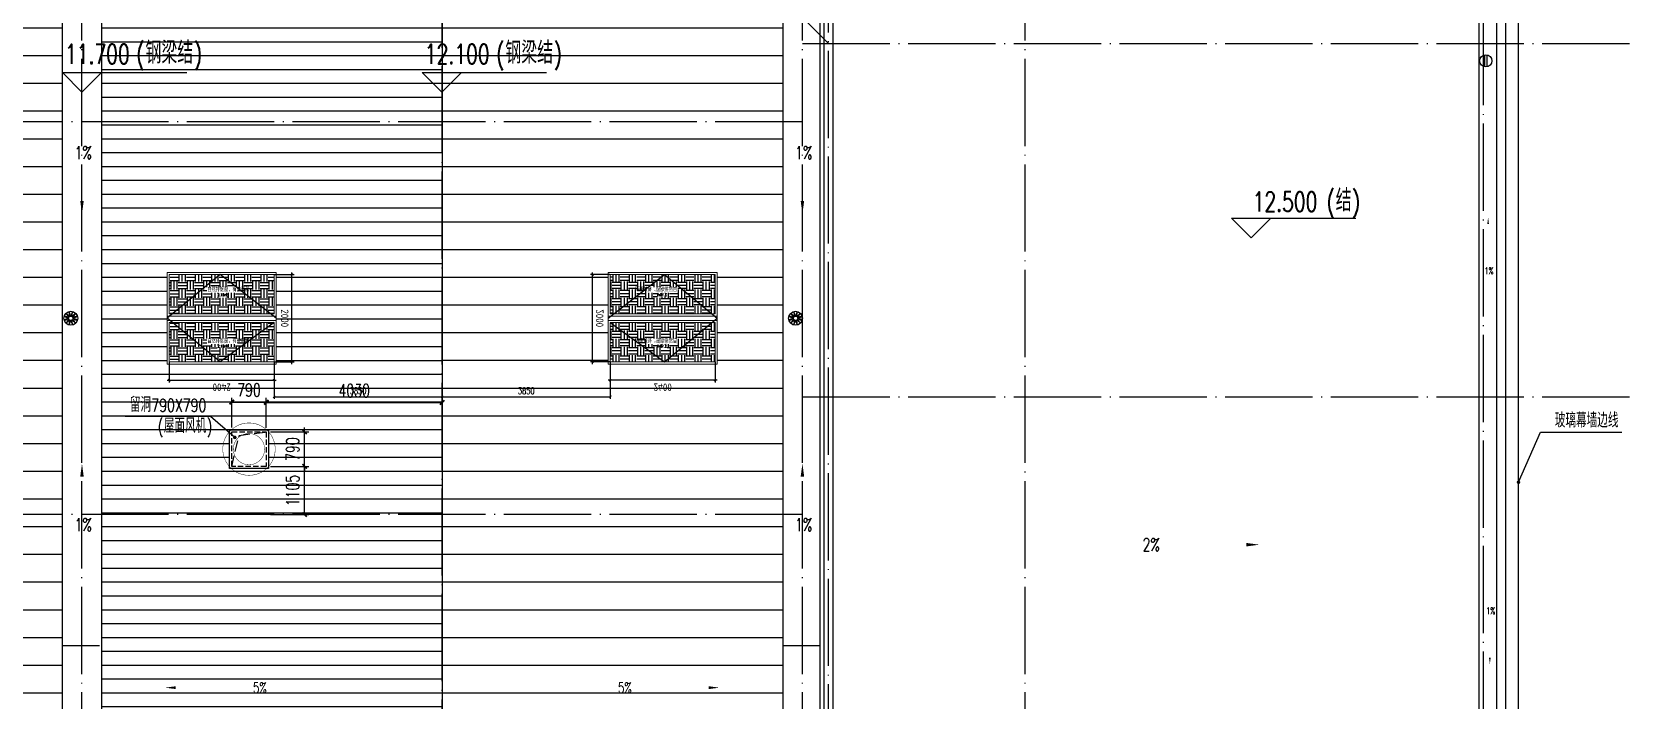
# Model space of a CAD drawing. Extents: x -1313754 to 847533, y 489853 to 941203.
# Drawn here: x 337900 to 374478, y 800568 to 815882 of the extents above; entities that cross this region are included whole.
import ezdxf

# ---------------------------------------------------------------- set-up
doc = ezdxf.new("R2010")
doc.units = 0
doc.header["$LTSCALE"] = 1000
doc.header["$MEASUREMENT"] = 0
for name, pattern in [('DASH', [0.35, 0.25, -0.1]), ('DOTE', [2.42, 2, -0.2, 0.02, -0.2]), ('HIDDEN', [9.525, 6.35, -3.175])]:
    doc.linetypes.add(name, pattern=pattern)
doc.layers.get('Defpoints').update_dxf_attribs({"color": 210})
for name, color, linetype in [('A-AXIS-DOTE', 14, 'DOTE'), ('A-AXIS-DP', 126, 'Continuous'), ('A-AXIS-SYMB', 3, 'Continuous'), ('A-DRAIN', 142, 'Continuous'), ('A-HATCH-2', 251, 'Continuous'), ('A-LIN-V', 9, 'Continuous'), ('A-SFCE', 30, 'Continuous'), ('A-WINDOW', 140, 'Continuous'), ('AS-COLN', 6, 'Continuous'), ('AS-WALL', 40, 'Continuous'), ('AS-结构边线层', 200, 'Continuous'), ('DIM_SYMB', 3, 'Continuous'), ('EQUIP_雨水斗', 7, 'Continuous'), ('PUB_TEXT', 7, 'Continuous'), ('SPACE', 7, 'Continuous'), ('SPACE_HATCH', 8, 'Continuous'), ('参考线', 8, 'Continuous'), ('外框', 1, 'HIDDEN'), ('暖通', 7, 'Continuous'), ('虹吸雨水斗', 6, 'Continuous')]:
    doc.layers.add(name, color=color, linetype=linetype)
doc.layers.add('A-加建区域', color=47, linetype='Continuous', plot=False)
doc.layers.add('成型线', color=3, linetype='Continuous', lineweight=18)
doc.styles.add('_TCH_DIM', font='SIMPLEX', dxfattribs={"bigfont": 'GBCBIG'})
doc.styles.add('_TCH_DIM_T3', font='SIMPLEX', dxfattribs={"width": 0.705882, "bigfont": 'GBCBIG'})
doc.styles.add('_TCH_SPACE', font='SIMPLEX', dxfattribs={"height": 5, "bigfont": 'GBCBIG'})
doc.styles.get("Standard").update_dxf_attribs({"font": 'gbenor.shx', "bigfont": 'gbcbig.shx'})
doc.dimstyles.new('_TCH_ARCH&&100', dxfattribs={"dimtxt": 297.5, "dimasz": 100, "dimexe": 100, "dimexo": 100, "dimgap": 126.25, "dimtad": 1, "dimdec": 0, "dimzin": 0, "dimdsep": 46, "dimtxsty": '_TCH_DIM_T3', "dimblk": 'ARCHTICK', "dimcen": 0.09, "dimclrt": 7, "dimazin": 2, "dimtfac": 1, "dimtdec": 0, "dimtix": 1, "dimtmove": 2, "dimatfit": 3, "dimfxl": 0, "dimtolj": 1, "dimtzin": 0, "dimarcsym": 0})
doc.dimstyles.new('_TCH_ARCH&&50', dxfattribs={"dimtxt": 148.75, "dimasz": 50, "dimexe": 50, "dimexo": 50, "dimgap": 63.125, "dimtad": 1, "dimdec": 0, "dimzin": 0, "dimdsep": 46, "dimtxsty": '_TCH_DIM_T3', "dimblk": 'ARCHTICK', "dimcen": 0.09, "dimclrt": 7, "dimazin": 2, "dimtfac": 1, "dimtdec": 0, "dimtix": 1, "dimtmove": 2, "dimatfit": 3, "dimfxl": 0, "dimtolj": 1, "dimtzin": 0, "dimarcsym": 0})
pattern_1 = [(180, (-500100, 0), (-6e-14, -635), [])]
pattern_2 = [(0, (0, 0), (187.5, 187.5), [187.5, -187.5]), (0, (0, 70.31), (187.5, 187.5), [187.5, -187.5]), (0, (0, 140.62), (187.5, 187.5), [187.5, -187.5]), (90, (23.44, 164.06), (-187.5, 187.5), [187.5, -187.5]), (90, (93.75, 164.06), (-187.5, 187.5), [187.5, -187.5]), (90, (164.06, 164.06), (-187.5, 187.5), [187.5, -187.5])]

# ---------------------------------------------------------------- blocks, each defined once
blk = doc.blocks.new('w4324333')
at = {"layer": 'A-AXIS-SYMB'}
for p, q in [((297787, 754300), (297337, 754750)), ((297337, 754750), (300187, 754750)), ((297787, 754300), (298237, 754750))]:
    blk.add_line(p, q, dxfattribs=at)
at = {"layer": 'PUB_TEXT', "style": '_TCH_DIM', "width": 0.705882}
for s, height, p in [('12.100', 446.2, (297397, 754950)), ('(', 446, (299032, 754950)), (')', 446, (300347, 754950))]:
    blk.add_text(s, height=height, dxfattribs=at).set_placement(p)
at = {"layer": 'PUB_TEXT', "style": '_TCH_DIM'}
blk.add_text('钢梁结', height=506.4, dxfattribs=at).set_placement((299242, 754950))
blk = doc.blocks.new('w43243')
at = {"layer": 'A-AXIS-SYMB'}
for p, q in [((289546, 754300), (289096, 754750)), ((289096, 754750), (291946, 754750)), ((289546, 754300), (289996, 754750))]:
    blk.add_line(p, q, dxfattribs=at)
at = {"layer": 'PUB_TEXT', "style": '_TCH_DIM', "width": 0.705882}
for s, height, p in [('11.700', 446.2, (289155, 754950)), ('(', 446, (290790, 754950)), (')', 446, (292106, 754950))]:
    blk.add_text(s, height=height, dxfattribs=at).set_placement(p)
at = {"layer": 'PUB_TEXT', "style": '_TCH_DIM'}
blk.add_text('钢梁结', height=506.4, dxfattribs=at).set_placement((291000, 754950))
blk = doc.blocks.new('$TwtSys$00000139')
at = {"color": 7}
for p, q in [((-19, 92, 0), (-19, -92, 0)), ((19, 92, 0), (19, -92, 0))]:
    blk.add_line(p, q, dxfattribs=at)
blk.add_circle((0, 0, 0), 93.8)
blk = doc.blocks.new('rrrrrrrrrrrrrrrrrrrrr')
at = {"layer": 'A-HATCH-2'}
h = blk.add_hatch(dxfattribs=at)
h.set_pattern_fill('ANSI31', color=256, scale=400, angle=135)
h.set_pattern_definition(pattern_1)
h.paths.add_polyline_path([(-161504.2, 832220), (-169304.2, 832220), (-169304.2, 830430), (-169249.4, 746374.3), (-169304.2, 741420), (-161504.2, 741420)])
h = blk.add_hatch(dxfattribs=at)
h.set_pattern_fill('ANSI31', color=256, scale=200, angle=135)
h.set_pattern_definition([(180, (-500100, 0), (-3e-14, -317.5), [])])
h.paths.add_polyline_path([(-160604.2, 832220), (-152804.2, 832220), (-152804.2, 830430), (-152859, 746374.3), (-152804.2, 741420), (-160604.2, 741420)])
h = blk.add_hatch(dxfattribs=at)
h.set_pattern_fill('ANSI31', color=256, scale=400, angle=135)
h.set_pattern_definition(pattern_1)
h.paths.add_polyline_path([(-145004.2, 832220), (-152804.2, 832220), (-152804.2, 830430), (-152749.4, 746374.3), (-152804.2, 741420), (-145004.2, 741420)])
at = {"layer": 'A-AXIS-SYMB'}
for p, q in [((-134276.4, 811160), (-134726.4, 811610)), ((-134726.4, 811610), (-131876.4, 811610)), ((-134276.4, 811160), (-133826.4, 811610)), ((-128154.2, 805560), (-127650, 806710)), ((-127650, 806710), (-125787.5, 806710))]:
    blk.add_line(p, q, dxfattribs=at)
for points in [[(-128850, 810531.6, 0, 0, 0), (-128850, 811626.6, 0, 40, 0), (-128850, 811476.6, 0, 0, 0)], [(-136278.4, 804130, 0, 0, 0), (-134088.4, 804130, 0, 80, 0), (-134388.4, 804130, 0, 0, 0)], [(-128810, 802488.4, 0, 0, 0), (-128810, 801393.4, 0, 40, 0), (-128810, 801543.4, 0, 0, 0)], [(-157220, 800852.9, 0, 0, 0), (-159150, 800852.9, 0, 64, 0), (-158910, 800852.9, 0, 0, 0)], [(-148388.4, 800852.9, 0, 0, 0), (-146458.4, 800852.9, 0, 64, 0), (-146698.4, 800852.9, 0, 0, 0)]]:
    blk.add_lwpolyline(points, format="xyseb", dxfattribs=at)
at = {"layer": 'A-AXIS-SYMB', "const_width": 40}
blk.add_lwpolyline([(-128162.2, 805541.7, 1), (-128146.2, 805578.3, 1)], format="xyb", close=True, dxfattribs=at)
at = {"layer": 'A-DRAIN'}
blk.add_line((-129054.2, 807520), (-128654.2, 807520), dxfattribs=at)
for points in [[(-144054.2, 741120), (-142954.2, 741120), (-142954.2, 741720), (-140654.2, 741720), (-140654.2, 741120), (-128154.2, 741120), (-128154.2, 832520), (-140654.2, 832520), (-140654.2, 831920), (-142954.2, 831920), (-142954.2, 832520), (-144054.2, 832520)], [(-129054.2, 741620), (-129054.2, 773920), (-131554.2, 773920), (-131554.2, 783520), (-129054.2, 783520), (-129054.2, 817720), (-131554.2, 817720), (-131554.2, 821620), (-129054.2, 821620), (-129054.2, 832020)]]:
    blk.add_lwpolyline(points, dxfattribs=at)
at = {"layer": 'A-LIN-V'}
for points in [[(-161504.2, 832220), (-161504.2, 741420)], [(-160604.2, 832220), (-160604.2, 741420)], [(-145004.2, 832220), (-145004.2, 741420)]]:
    blk.add_lwpolyline(points, dxfattribs=at)
at = {"layer": 'A-SFCE'}
blk.add_line((-152804.2, 832220), (-152804.2, 741420), dxfattribs=at)
for points in [[(-144154.2, 832220), (-144154.2, 741520)], [(-144054.2, 741720), (-144054.2, 832020), (-143454.2, 832020), (-143454.2, 831920), (-142954.2, 831920), (-142954.2, 828820), (-140654.2, 828820), (-140654.2, 831920), (-140354.2, 831920), (-140354.2, 832220), (-128454.2, 832220), (-128454.2, 821020), (-128754.2, 821020), (-128754.2, 818320), (-128454.2, 818320), (-128454.2, 782920)], [(-136854.2, 832020), (-140154.2, 832020), (-140154.2, 831720), (-140454.2, 831720), (-140454.2, 828620), (-143154.2, 828620), (-143154.2, 831720), (-143454.2, 831720), (-143454.2, 831720), (-143854.2, 831720), (-143854.2, 792620)], [(-136854.2, 832020), (-128654.2, 832020), (-128654.2, 821220), (-129054.2, 821220), (-129054.2, 818120), (-128654.2, 818120), (-128654.2, 783120), (-129054.2, 783120), (-129054.2, 774320), (-128654.2, 774320), (-128654.2, 741620), (-140354.2, 741620), (-140354.2, 741920), (-140454.2, 741920), (-140454.2, 744570), (-143154.2, 744570), (-143154.2, 741920), (-143454.2, 741920), (-143454.2, 741920), (-143854.2, 741920), (-143854.2, 749670)]]:
    blk.add_lwpolyline(points, dxfattribs=at)
at = {"layer": 'A-WINDOW'}
for name in ['w43243', 'w4324333']:
    blk.add_blockref(name, (-450600, 60201.6), dxfattribs=at)
at = {"layer": 'EQUIP_雨水斗', "linetype": 'Continuous', "xscale": 1.5, "yscale": 1.5, "zscale": 1.5}
blk.add_blockref('$TwtSys$00000139', (-128904.2, 815220), dxfattribs=at)
at = {"layer": 'PUB_TEXT', "style": '_TCH_DIM', "width": 0.705882}
for s, height, p in [('12.500', 446.25, (-134245, 811767.5)), ('(', 446.2, (-132550, 811767.5)), (')', 446.2, (-131971.4, 811767.5)), ('1%%%', 148.75, (-128935, 810330.4)), ('2%', 297.5, (-136763.4, 803981.2)), ('1%%%', 148.75, (-128895, 802540.9)), ('5%', 238, (-157136, 800733.9)), ('5%', 238, (-148776.4, 800733.9))]:
    blk.add_text(s, height=height, dxfattribs=at).set_placement(p)
at = {"layer": 'PUB_TEXT', "style": '_TCH_DIM'}
for s, height, p in [('结', 506.4, (-132340, 811767.5)), ('玻璃幕墙边线', 337.59, (-127322.3, 806815))]:
    blk.add_text(s, height=height, dxfattribs=at).set_placement(p)
blk = doc.blocks.new('43243')
at = {"layer": 'AS-结构边线层'}
blk.add_lwpolyline([(356046, 741420), (356046, 832020), (356646, 832020), (356646, 831920), (357146, 831920), (357146, 831720), (359446, 831720), (359446, 831920), (359746, 831920), (359746, 832220), (371646, 832220), (371646, 821020), (371346, 821020), (371346, 818320), (371646, 818320), (371646, 782920)], dxfattribs=at)
blk = doc.blocks.new('_ArchTick')
at = {"color": 0, "linetype": 'ByBlock', "const_width": 0.4}
blk.add_lwpolyline([(-0.5, -0.5), (0.5, 0.5)], dxfattribs=at)
blk = doc.blocks.new('44')
at = {"layer": 'A-AXIS-DP', "color": 1}
for p, q in [((280302, 745270), (280302, 747370)), ((277446, 744900), (279946, 744900))]:
    blk.add_line(p, q, dxfattribs=at)
for p, xscale, yscale, zscale, rotation in [((280302, 747320), -50.00000000000003, 50.00000000000003, 50.00000000000001, 270), ((280302, 745320), -50.00000000000001, 50.00000000000001, 50.00000000000001, 90), ((279896, 744900), -50, 50, 50, 180)]:
    blk.add_blockref('_ArchTick', p, dxfattribs=dict(at, xscale=xscale, yscale=yscale, zscale=zscale, rotation=rotation))
at = {"layer": 'A-AXIS-DP', "color": 1, "xscale": -50, "yscale": 50, "zscale": 50}
blk.add_blockref('_ArchTick', (277496, 744900), dxfattribs=at)
at = {"layer": 'A-AXIS-DP', "color": 1, "insert": (278696, 744737), "char_height": 175, "attachment_point": 5, "rotation": 180}
blk.add_mtext('\\A1;2400', dxfattribs=at)
blk.add_wipeout([(277446, 745270), (279946, 745270), (279946, 747370), (277446, 747370)]).dxf.layer = '参考线'
at = {"layer": 'SPACE_HATCH'}
h = blk.add_hatch(dxfattribs=at)
h.set_pattern_fill('土壤', color=1, scale=50, style=0)
h.set_pattern_definition(pattern_2)
h.paths.add_polyline_path([(277496, 746420), (279896, 746420), (279896, 747320), (277496, 747320)])
h.paths.add_polyline_path([(278352, 746904), (279057, 746904), (279057, 747034), (278352, 747034)])
h.paths.add_polyline_path([(278591, 746811), (278817, 746811), (278817, 746895), (278591, 746895)])
h = blk.add_hatch(dxfattribs=at)
h.set_pattern_fill('土壤', color=1, scale=50, style=0)
h.set_pattern_definition(pattern_2)
h.paths.add_polyline_path([(277496, 746220), (279896, 746220), (279896, 745320), (277496, 745320)])
h.paths.add_polyline_path([(278352, 745724), (279057, 745724), (279057, 745854), (278352, 745854)])
h.paths.add_polyline_path([(278591, 745631), (278817, 745631), (278817, 745715), (278591, 745715)])
at = {"layer": 'A-AXIS-DP', "color": 1}
for p, q in [((279906, 747320), (280352, 747320)), ((277496, 745320), (277496, 744850)), ((279896, 745320), (279896, 744850)), ((279906, 745320), (280352, 745320))]:
    blk.add_line(p, q, dxfattribs=at)
at = {"layer": '外框'}
for points in [[(279946, 746320), (278658, 747320), (277446, 746320)], [(279896, 746220), (278658, 745320), (277446, 746320)]]:
    blk.add_lwpolyline(points, dxfattribs=at)
at = {"layer": '成型线'}
for p, q in [((279946, 745270), (279946, 747370)), ((277446, 746370), (279946, 746370)), ((277446, 746270), (279946, 746270)), ((277496, 746420), (279896, 746420)), ((277496, 746220), (279896, 746220))]:
    blk.add_line(p, q, dxfattribs=at)
for points in [[(279946, 745270), (277446, 745270), (277446, 747370), (279946, 747370)], [(277496, 746420), (277496, 747320), (279896, 747320), (279896, 746420)], [(279896, 746220), (279896, 745320), (277496, 745320), (277496, 746220)]]:
    blk.add_lwpolyline(points, dxfattribs=at)
at = {"layer": 'A-AXIS-DP', "color": 1, "insert": (280139, 746320), "char_height": 175, "attachment_point": 5, "rotation": 270}
blk.add_mtext('\\A1;2000', dxfattribs=at)
at = {"layer": 'SPACE', "color": 1, "style": '_TCH_SPACE'}
for p in [(278365, 746930), (278365, 745750)]:
    blk.add_text('自然排烟窗，有效面积', height=96.5, dxfattribs=at).set_placement(p)
at = {"layer": 'SPACE', "color": 1, "style": '_TCH_SPACE', "width": 0.705882}
for s, height, p in [('2.16m', 59.5, (278600, 746828)), ('2', 29.8, (278792, 746863)), ('2.16m', 59.5, (278600, 745648)), ('2', 29.8, (278792, 745683))]:
    blk.add_text(s, height=height, dxfattribs=at).set_placement(p)
blk = doc.blocks.new('*D2540')
at = {"layer": 'A-WINDOW', "color": 0, "lineweight": -2}
for p, q in [((293946, 817220), (293946, 816470)), ((297796, 817220), (297796, 816470)), ((293946, 816520), (297796, 816520))]:
    blk.add_line(p, q, dxfattribs=at)
at = {"layer": 'Defpoints', "color": 0}
for p in [(293946, 817270), (297796, 817270), (297796, 816520)]:
    blk.add_point(p, dxfattribs=at)
at = {"layer": 'A-WINDOW', "color": 0, "lineweight": -2, "xscale": 50, "yscale": 50, "zscale": 50, "rotation": 180}
blk.add_blockref('_ArchTick', (293946, 816520), dxfattribs=at)
at = {"layer": 'A-WINDOW', "color": 0, "lineweight": -2, "xscale": 50, "yscale": 50, "zscale": 50}
blk.add_blockref('_ArchTick', (297796, 816520), dxfattribs=at)
at = {"layer": 'A-WINDOW', "color": 7, "insert": (295871, 816658), "char_height": 148.8, "attachment_point": 5, "style": '_TCH_DIM_T3'}
blk.add_mtext('\\A1;3850', dxfattribs=at)
blk = doc.blocks.new('*D2541')
at = {"layer": 'A-WINDOW', "color": 0, "lineweight": -2}
for p, q in [((297796, 817220), (297796, 816470)), ((301646, 817220), (301646, 816470)), ((297796, 816520), (301646, 816520))]:
    blk.add_line(p, q, dxfattribs=at)
at = {"layer": 'Defpoints', "color": 0}
for p in [(297796, 817270), (301646, 817270), (301646, 816520)]:
    blk.add_point(p, dxfattribs=at)
at = {"layer": 'A-WINDOW', "color": 0, "lineweight": -2, "xscale": 50, "yscale": 50, "zscale": 50, "rotation": 180}
blk.add_blockref('_ArchTick', (297796, 816520), dxfattribs=at)
at = {"layer": 'A-WINDOW', "color": 0, "lineweight": -2, "xscale": 50, "yscale": 50, "zscale": 50}
blk.add_blockref('_ArchTick', (301646, 816520), dxfattribs=at)
at = {"layer": 'A-WINDOW', "color": 7, "insert": (299721, 816658), "char_height": 148.8, "attachment_point": 5, "style": '_TCH_DIM_T3'}
blk.add_mtext('\\A1;3850', dxfattribs=at)
blk = doc.blocks.new('dote')
at = {"layer": 'A-AXIS-DOTE'}
for p, q in [((76882.2, 10800), (46882.2, 40800)), ((59782.2, -68993.9), (59782.2, 36662.3)), ((68032.2, -69160), (68032.2, 36662.3)), ((76282.2, -68993.9), (76282.2, 36606.4)), ((81382.2, -68993.9), (81382.2, 36662.3)), ((91882.2, -264080), (91882.2, 36662.3)), ((76882.2, -68810), (76882.2, 36400)), ((76282.2, 10800), (98661.5, 10800)), ((76282.2, 9000), (-41310, 9000)), ((76282.2, 2700), (98661.5, 2700)), ((76282.2, 0), (-41310, 0))]:
    blk.add_line(p, q, dxfattribs=at)
blk = doc.blocks.new('*D138')
at = {"layer": 'A-AXIS-DP', "color": 0, "lineweight": -2}
for p, q in [((-495, 395), (-1374, 395)), ((-1274, 395), (-1274, 495)), ((-1274, 395), (-1274, -395)), ((-495, -395), (-1374, -395)), ((-1274, -395), (-1274, -495))]:
    blk.add_line(p, q, dxfattribs=at)
at = {"layer": 'Defpoints', "color": 0}
for p in [(-395, 395), (-1274, -395), (-395, -395)]:
    blk.add_point(p, dxfattribs=at)
at = {"layer": 'A-AXIS-DP', "color": 0, "lineweight": -2, "xscale": 100, "yscale": 100, "zscale": 100}
for p, rotation in [((-1274, 395), 270), ((-1274, -395), 90)]:
    blk.add_blockref('_ArchTick', p, dxfattribs=dict(at, rotation=rotation))
at = {"layer": 'A-AXIS-DP', "color": 7, "insert": (-999, 0), "char_height": 297.5, "attachment_point": 5, "rotation": 270, "style": '_TCH_DIM_T3'}
blk.add_mtext('\\A1;790', dxfattribs=at)
blk = doc.blocks.new('*D139')
at = {"layer": 'A-AXIS-DP', "color": 0, "lineweight": -2}
for p, q in [((-395, -495), (-395, -1178)), ((395, -495), (395, -1178)), ((-395, -1078), (-495, -1078)), ((395, -1078), (-395, -1078)), ((395, -1078), (495, -1078))]:
    blk.add_line(p, q, dxfattribs=at)
at = {"layer": 'Defpoints', "color": 0}
for p in [(-395, -395), (395, -395), (-395, -1078)]:
    blk.add_point(p, dxfattribs=at)
at = {"layer": 'A-AXIS-DP', "color": 0, "lineweight": -2, "xscale": 100, "yscale": 100, "zscale": 100}
blk.add_blockref('_ArchTick', (-395, -1078), dxfattribs=at)
at = {"layer": 'A-AXIS-DP', "color": 0, "lineweight": -2, "xscale": 100, "yscale": 100, "zscale": 100, "rotation": 180}
blk.add_blockref('_ArchTick', (395, -1078), dxfattribs=at)
at = {"layer": 'A-AXIS-DP', "color": 7, "insert": (0, -1353), "char_height": 297.5, "attachment_point": 5, "rotation": 180, "style": '_TCH_DIM_T3'}
blk.add_mtext('\\A1;790', dxfattribs=at)
blk = doc.blocks.new('*D2334')
at = {"layer": 'A-AXIS-DP', "color": 0, "lineweight": -2}
for p, q in [((343266, 806805), (343266, 807488)), ((343266, 807388), (347296, 807388)), ((347296, 806805), (347296, 807488))]:
    blk.add_line(p, q, dxfattribs=at)
at = {"layer": 'Defpoints', "color": 0}
for p in [(347296, 807388), (343266, 806705), (347296, 806705)]:
    blk.add_point(p, dxfattribs=at)
at = {"layer": 'A-AXIS-DP', "color": 0, "lineweight": -2, "xscale": 100, "yscale": 100, "zscale": 100, "rotation": 180}
blk.add_blockref('_ArchTick', (343266, 807388), dxfattribs=at)
at = {"layer": 'A-AXIS-DP', "color": 0, "lineweight": -2, "xscale": 100, "yscale": 100, "zscale": 100}
blk.add_blockref('_ArchTick', (347296, 807388), dxfattribs=at)
at = {"layer": 'A-AXIS-DP', "color": 7, "insert": (345281, 807663), "char_height": 297.5, "attachment_point": 5, "style": '_TCH_DIM_T3'}
blk.add_mtext('\\A1;4030', dxfattribs=at)
blk = doc.blocks.new('*D2335')
at = {"layer": 'A-AXIS-DP', "color": 0, "lineweight": -2}
for p, q in [((343366, 805925), (344245, 805925)), ((344145, 804820), (344145, 805925)), ((343366, 804820), (344245, 804820))]:
    blk.add_line(p, q, dxfattribs=at)
at = {"layer": 'Defpoints', "color": 0}
for p in [(343266, 805925), (344145, 805925), (343266, 804820)]:
    blk.add_point(p, dxfattribs=at)
at = {"layer": 'A-AXIS-DP', "color": 0, "lineweight": -2, "xscale": 100, "yscale": 100, "zscale": 100}
for p, rotation in [((344145, 805925), 90), ((344145, 804820), 270)]:
    blk.add_blockref('_ArchTick', p, dxfattribs=dict(at, rotation=rotation))
at = {"layer": 'A-AXIS-DP', "color": 7, "insert": (343870, 805372), "char_height": 297.5, "attachment_point": 5, "rotation": 90, "style": '_TCH_DIM_T3'}
blk.add_mtext('\\A1;1105', dxfattribs=at)
blk = doc.blocks.new('“奔腾”虹吸雨水斗')
at = {"layer": '虹吸雨水斗', "lineweight": 25}
for p, q in [((946944, 86685), (947028, 86658)), ((947028, 86641), (946944, 86614)), ((947032, 86673), (946946, 86692)), ((946946, 86607), (947032, 86625)), ((946982, 86753), (947040, 86688)), ((947040, 86611), (946982, 86546)), ((947052, 86699), (946987, 86758)), ((946987, 86541), (947052, 86600)), ((947048, 86793), (947066, 86707)), ((947066, 86592), (947048, 86506)), ((947082, 86711), (947055, 86795)), ((947055, 86504), (947082, 86587)), ((947125, 86795), (947098, 86711)), ((947098, 86587), (947125, 86504)), ((947114, 86707), (947132, 86793)), ((947132, 86506), (947114, 86592)), ((947194, 86758), (947128, 86699)), ((947128, 86600), (947194, 86541)), ((947140, 86688), (947199, 86753)), ((947199, 86546), (947140, 86611)), ((947234, 86692), (947148, 86673)), ((947148, 86625), (947234, 86607)), ((947152, 86658), (947236, 86685)), ((947236, 86614), (947152, 86641))]:
    blk.add_line(p, q, dxfattribs=at)
for radius in [150, 47.6]:
    blk.add_circle((947090, 86649), radius, dxfattribs=at)
for centre, start, end in [((947025, 86649), 291.6382, 68.3675), ((947034, 86682), 261.6382, 38.3675), ((947034, 86617), 321.6382, 98.3675), ((947057, 86706), 231.6382, 8.3675), ((947057, 86593), 351.6382, 128.3675), ((947090, 86715), 201.6382, 338.3675), ((947090, 86584), 21.6382, 158.3675), ((947123, 86706), 171.6382, 308.3675), ((947123, 86593), 51.6382, 188.3675), ((947147, 86682), 141.6382, 278.3675), ((947147, 86617), 81.6382, 218.3675), ((947155, 86649), 111.6382, 248.3675)]:
    blk.add_arc(centre, 8.82, start, end, dxfattribs=at)
blk = doc.blocks.new('w4234233')
at = {"layer": 'A-AXIS-SYMB'}
for points in [[(355546, 826830, 0, 0, 0), (355546, 825680, 0, 80, 0), (355546, 825980, 0, 0, 0)], [(355546, 818810, 0, 0, 0), (355546, 819960, 0, 80, 0), (355546, 819660, 0, 0, 0)]]:
    blk.add_lwpolyline(points, format="xyseb", dxfattribs=at)
at = {"layer": 'PUB_TEXT', "style": '_TCH_DIM', "width": 0.705882}
for p in [(355376, 826935), (355376, 818407)]:
    blk.add_text('1%%%', height=297.5, dxfattribs=at).set_placement(p)
blk = doc.blocks.new('21321423')
at = {"layer": 'A-DRAIN'}
for p, q in [((338596, 801820), (339446, 801820)), ((355096, 801820), (355946, 801820))]:
    blk.add_line(p, q, dxfattribs=at)
at = {"layer": 'A-加建区域'}
for p in [(-16500, -13970), (0, -13970)]:
    blk.add_blockref('w4234233', p, dxfattribs=at)
at = {"layer": '虹吸雨水斗', "xscale": 1.061320754715, "yscale": 1.061320754715, "zscale": 1.061320754715}
for p in [(-666377, 717357), (-649777, 717357)]:
    blk.add_blockref('“奔腾”虹吸雨水斗', p, dxfattribs=at)
blk = doc.blocks.new('nr3453464')
at = {"layer": 'A-LIN-V'}
blk.add_blockref('44', (14050, 72000), dxfattribs=at)
at = {"layer": 'A-LIN-V', "xscale": -0.9999999999999998}
blk.add_blockref('44', (581541.6, 72000), dxfattribs=at)
at = {"layer": 'A-WINDOW', "color": 1}
for p1, p2, picture, middle in [((293945.8, 817270), (297795.8, 817270), '*D2540', (295870.8, 816657.5)), ((297795.8, 817270), (301645.8, 817270), '*D2541', (299720.8, 816657.5))]:
    dim = blk.add_aligned_dim(p1=p1, p2=p2, distance=-750, dimstyle='_TCH_ARCH&&50', dxfattribs=at)
    dim.commit()
    dim.dimension.update_dxf_attribs({"geometry": picture, "text_midpoint": middle})
blk = doc.blocks.new('242343243')
at = {"layer": 'A-WINDOW'}
blk.add_blockref('nr3453464', (49500, -9000), dxfattribs=at)
blk = doc.blocks.new('fengji')
at = {"layer": 'DIM_SYMB'}
blk.add_line((884.2, -747.9), (2834.2, -747.9), dxfattribs=at)
at = {"layer": 'DIM_SYMB', "color": 7, "style": '_TCH_DIM', "width": 0.705882}
for s, p in [(')', (967.7, -372.9)), ('(', (2090.7, -372.9)), ('790X790', (2237.7, -852.9))]:
    blk.add_text(s, height=297.5, rotation=180, dxfattribs=at).set_placement(p)
at = {"layer": 'DIM_SYMB', "color": 7, "style": '_TCH_DIM'}
for s, p in [('屋面风机', (1950.7, -372.9)), ('留洞', (2729.2, -852.9))]:
    blk.add_text(s, height=337.59, rotation=180, dxfattribs=at).set_placement(p)
blk.add_wipeout([(-445, 445), (445, 445), (445, -445), (-445, -445)]).dxf.layer = '参考线'
at = {"layer": 'A-HATCH-2', "const_width": 10}
for points in [[(0, -600.2, -1), (0, 600.2, -1)], [(0, -600.2, 1), (0, 600.2, 1)]]:
    blk.add_lwpolyline(points, format="xyb", dxfattribs=at)
at = {"layer": 'A-HATCH-2', "linetype": 'DASH', "const_width": 10}
for points in [[(0, -358.3, -1), (0, 358.3, -1)], [(0, -358.3, 1), (0, 358.3, 1)]]:
    blk.add_lwpolyline(points, format="xyb", dxfattribs=at)
at = {"layer": 'AS-COLN', "ltscale": 0.5}
blk.add_lwpolyline([(-445, 445), (445, 445), (445, -445), (-445, -445)], close=True, dxfattribs=at)
at = {"layer": 'AS-COLN', "linetype": 'DASH', "ltscale": 0.5}
blk.add_lwpolyline([(-395, 395), (395, 395), (395, -395), (-395, -395)], close=True, dxfattribs=at)
at = {"layer": 'AS-结构边线层', "linetype": 'DASH'}
blk.add_lwpolyline([(395, 395), (225.4, -315), (-395, -395)], dxfattribs=at)
at = {"layer": 'DIM_SYMB'}
blk.add_line((324.2, -267.9), (884.2, -747.9), dxfattribs=at)
at = {"layer": 'DIM_SYMB', "const_width": 40}
blk.add_lwpolyline([(310.3, -253.5, -1), (338.1, -282.3, -1)], format="xyb", close=True, dxfattribs=at)
at = {"layer": 'A-AXIS-DP'}
for p1, distance, picture, middle in [((-395, 395), -879.2, '*D138', (-999.2, 0)), ((395, -395), 682.9, '*D139', (0, -1352.9))]:
    dim = blk.add_aligned_dim(p1=p1, p2=(-395, -395), distance=distance, dimstyle='_TCH_ARCH&&100', dxfattribs=at)
    dim.commit()
    dim.dimension.update_dxf_attribs({"geometry": picture, "text_midpoint": middle})
blk = doc.blocks.new('2312321321')
at = {"layer": '暖通', "rotation": 180}
blk.add_blockref('fengji', (342870.8, 806320), dxfattribs=at)
at = {"layer": 'A-AXIS-DP'}
for p1, p2, distance, picture, middle in [((343265.8, 806705), (347295.8, 806705), 682.9, '*D2334', (345280.8, 807662.9)), ((343265.8, 804820), (343265.8, 805925), -879.2, '*D2335', (343870, 805372.5))]:
    dim = blk.add_aligned_dim(p1=p1, p2=p2, distance=distance, dimstyle='_TCH_ARCH&&100', dxfattribs=at)
    dim.commit()
    dim.dimension.update_dxf_attribs({"geometry": picture, "text_midpoint": middle})

msp = doc.modelspace()

# ---------------------------------------------------------------- linework, layer by layer
at = {"layer": 'A-SFCE'}
msp.add_lwpolyline([(371445.8, 832020), (371445.8, 821220), (368945.8, 821220), (368945.8, 818120), (371445.8, 818120), (371445.8, 783120), (368945.8, 783120), (368945.8, 774320), (371445.8, 774320), (371445.8, 741620)], dxfattribs=at)

# ---------------------------------------------------------------- block references
msp.add_blockref('rrrrrrrrrrrrrrrrrrrrr', (500100, 0))
at = {"layer": 'A-WINDOW'}
msp.add_blockref('43243', (0, 0), dxfattribs=at)

# ---------------------------------------------------------------- next in the draw order: block references
msp.add_blockref('242343243', (0, 0), dxfattribs=at)

# ---------------------------------------------------------------- next in the draw order: block references
at = {"layer": 'AS-WALL'}
msp.add_blockref('dote', (279263.6, 804820), dxfattribs=at)

# ---------------------------------------------------------------- next in the draw order: block references
at = {"layer": '暖通', "color": 7}
msp.add_blockref('2312321321', (0, 0), dxfattribs=at)

# ---------------------------------------------------------------- next in the draw order: block references
at = {"layer": '虹吸雨水斗', "linetype": 'Continuous'}
msp.add_blockref('21321423', (0, 0), dxfattribs=at)

doc.saveas('drawing.dxf')
